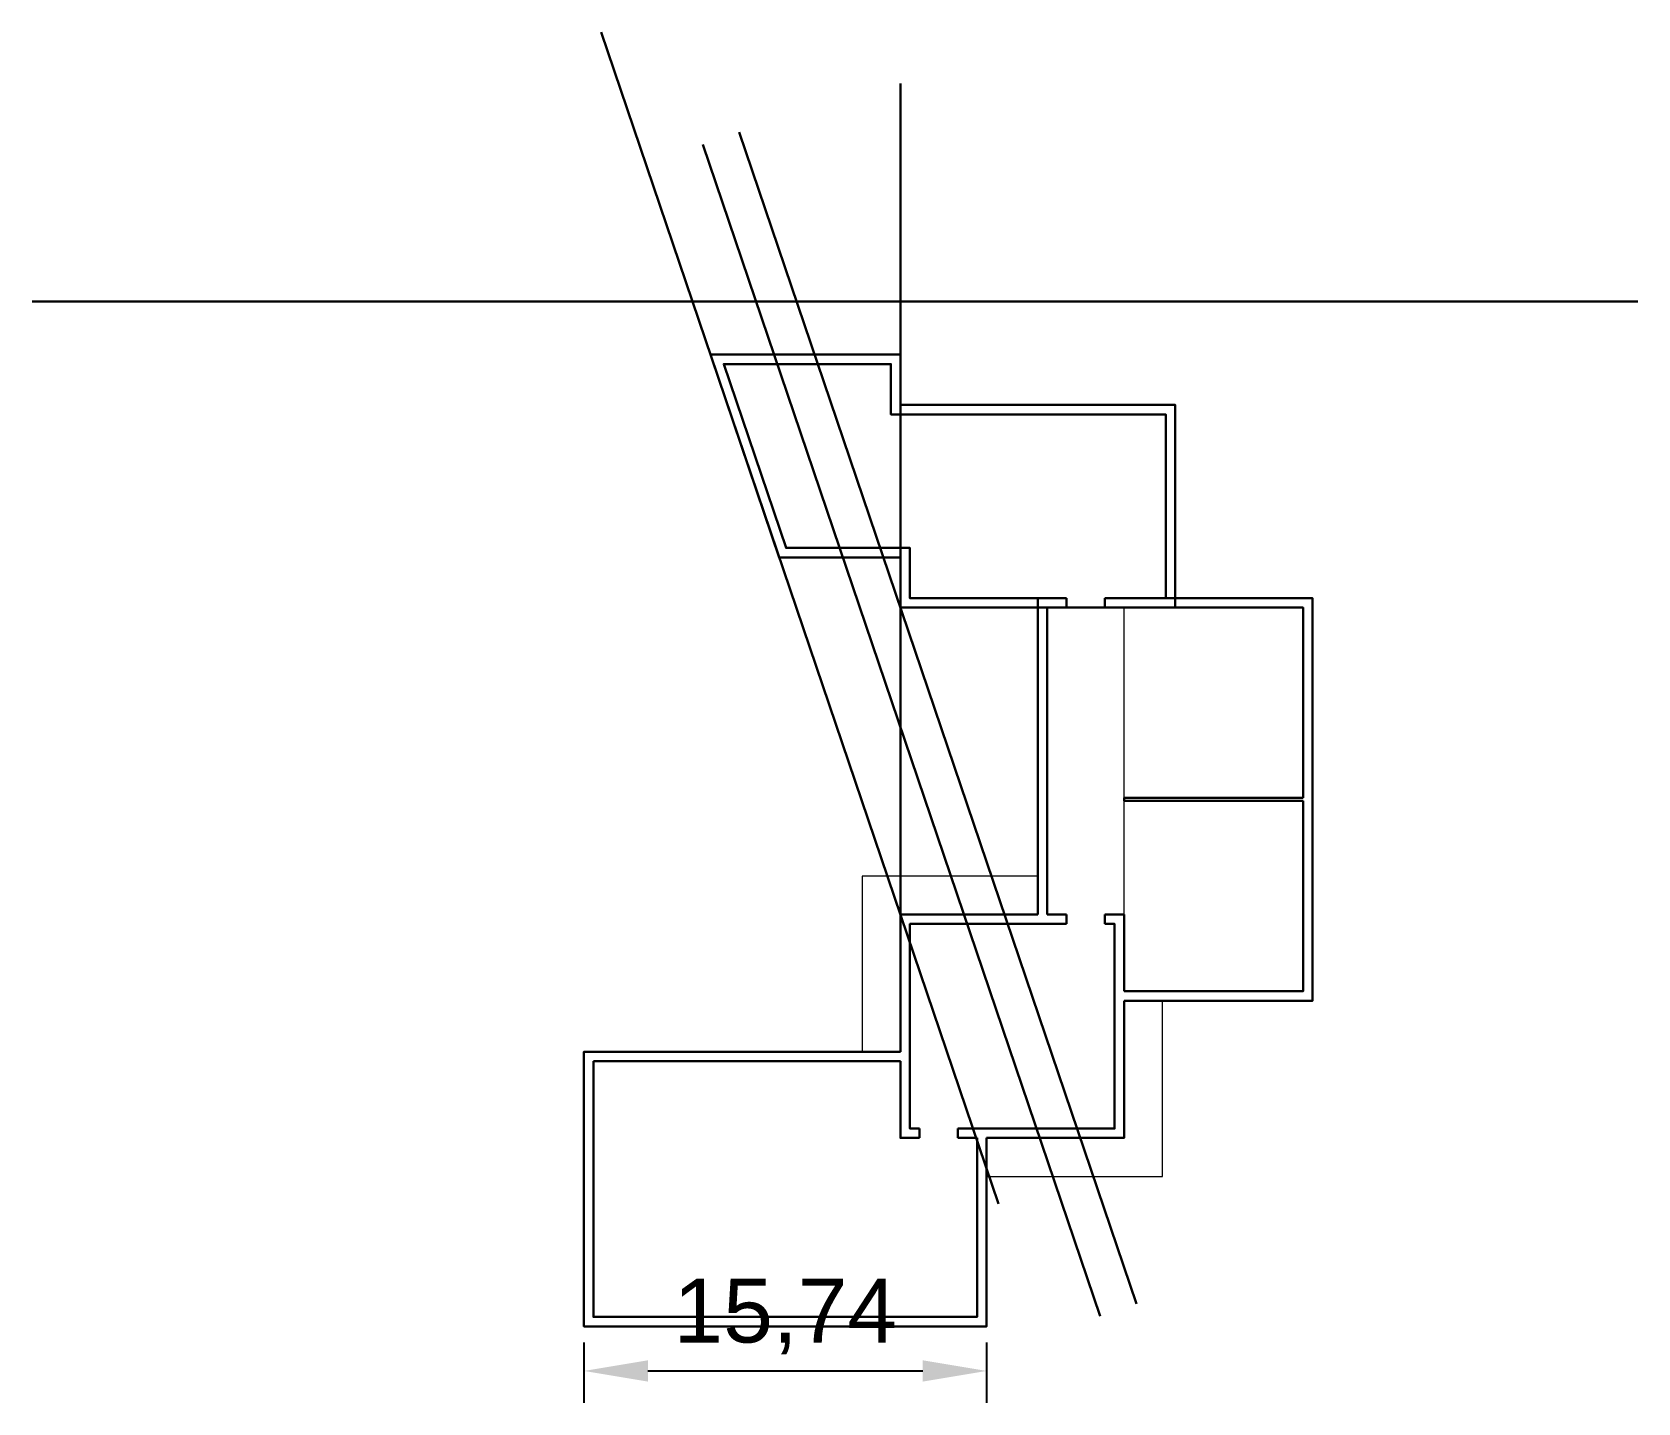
# Model space of a CAD drawing. Header units: millimetres. Extents: x 43.6 to 106.4, y 108.7 to 162.3.
import ezdxf

# ---------------------------------------------------------------- set-up
doc = ezdxf.new("R2010")
doc.units = ezdxf.units.MM
doc.layers.add('costruzione', color=2, linetype='Continuous', lineweight=30, plot=False)
for name, color, linetype, lineweight in [('proiezione', 5, 'Continuous', 18), ('proiezioni leggere', 250, 'Continuous', 0), ('sezione', 1, 'Continuous', 30)]:
    doc.layers.add(name, color=color, linetype=linetype, lineweight=lineweight)
doc.styles.get("Standard").update_dxf_attribs({"font": 'arial.ttf'})
doc.dimstyles.new('ISO-25', dxfattribs={"dimtxt": 2.5, "dimasz": 2.5, "dimexe": 1.25, "dimexo": 0.625, "dimtad": 1, "dimtxsty": 'Standard', "dimcen": 2.5, "dimadec": 0, "dimazin": 0, "dimtfac": 1, "dimtmove": 0, "dimatfit": 3, "dimfxl": 1, "dimarcsym": 0})

# ---------------------------------------------------------------- blocks, each defined once
blk = doc.blocks.new('*D1')
at = {"layer": 'Defpoints', "color": 0, "transparency": 16777216}
for p in [(65.195, 111.726), (80.935, 111.726), (80.935, 109.986)]:
    blk.add_point(p, dxfattribs=at)
at = {"layer": 'sezione', "color": 0, "lineweight": -2, "transparency": 16777216}
for p, q in [((65.195, 111.101), (65.195, 108.736)), ((80.935, 111.101), (80.935, 108.736)), ((67.695, 109.986), (78.435, 109.986))]:
    blk.add_line(p, q, dxfattribs=at)
at = {"layer": 'sezione', "color": 0, "transparency": 16777216}
for points in [[(67.695, 110.402), (67.695, 109.569), (65.195, 109.986)], [(78.435, 110.402), (78.435, 109.569), (80.935, 109.986)]]:
    blk.add_solid(points, dxfattribs=at)
at = {"layer": 'sezione', "color": 0, "transparency": 16777216, "insert": (73.065, 112.113), "char_height": 2.5, "attachment_point": 5}
blk.add_mtext('15,74', dxfattribs=at)

msp = doc.modelspace()

# ---------------------------------------------------------------- linework, layer by layer
at = {"layer": 'costruzione'}
for p, q in [((81.4, 116.527), (65.863, 162.345)), ((86.796, 112.614), (71.259, 158.433)), ((85.376, 112.133), (69.839, 157.951)), ((43.627, 151.807), (106.39, 151.807))]:
    msp.add_line(p, q, dxfattribs=at)
msp.add_lwpolyline([(77.565, 127.836), (77.565, 160.331)], dxfattribs=at)
for points in [[(77.565, 141.801), (72.83, 141.801), (70.141, 149.731), (77.565, 149.731)], [(88.305, 139.836), (77.565, 139.836), (77.565, 147.766), (88.305, 147.766)]]:
    msp.add_lwpolyline(points, close=True, dxfattribs=at)
at = {"layer": 'proiezione'}
msp.add_lwpolyline([(86.305, 127.836), (86.305, 139.836)], dxfattribs=at)
at = {"layer": 'proiezioni leggere'}
for points in [[(82.935, 129.336), (76.065, 129.336), (76.065, 122.466)], [(80.935, 117.596), (87.805, 117.596), (87.805, 124.466)]]:
    msp.add_lwpolyline(points, dxfattribs=at)
at = {"layer": 'sezione'}
for p, q in [((84.055, 140.206), (84.055, 139.836)), ((85.555, 140.206), (85.555, 139.836)), ((93.305, 132.396), (86.305, 132.396)), ((93.305, 132.276), (86.305, 132.276)), ((84.055, 127.836), (84.055, 127.466)), ((85.555, 127.836), (85.555, 127.466)), ((78.315, 119.096), (78.315, 119.466)), ((79.815, 119.096), (79.815, 119.466))]:
    msp.add_line(p, q, dxfattribs=at)
for points in [[(88.305, 140.206), (88.305, 147.766), (77.565, 147.766), (77.565, 149.731), (70.141, 149.731), (72.83, 141.801), (77.565, 141.801), (77.565, 139.836), (82.935, 139.836)], [(87.935, 140.206), (87.935, 147.396), (77.195, 147.396), (77.195, 149.361), (70.657, 149.361), (73.095, 142.171), (77.935, 142.171), (77.935, 140.206), (82.935, 140.206)], [(82.935, 127.836), (82.935, 140.206), (84.055, 140.206)], [(85.555, 140.206), (93.675, 140.206), (93.675, 124.466), (86.305, 124.466)], [(83.305, 139.836), (84.055, 139.836)], [(83.305, 127.836), (83.305, 139.836)], [(85.555, 139.836), (93.305, 139.836), (93.305, 132.396)], [(86.305, 132.276), (86.305, 132.396)], [(93.305, 132.276), (93.305, 124.836), (86.305, 124.836)], [(82.935, 127.836), (77.565, 127.836), (77.565, 122.466)], [(84.055, 127.466), (77.935, 127.466), (77.935, 119.466), (78.315, 119.466)], [(79.815, 119.466), (85.935, 119.466), (85.935, 127.466), (85.555, 127.466)], [(84.055, 127.836), (83.305, 127.836)], [(86.305, 124.836), (86.305, 127.836), (85.555, 127.836)], [(80.935, 119.096), (86.305, 119.096), (86.305, 124.466)], [(77.565, 122.466), (65.195, 122.466), (65.195, 111.726), (80.935, 111.726), (80.935, 119.096)], [(65.565, 122.096), (65.565, 112.096), (80.565, 112.096), (80.565, 119.096)], [(77.565, 122.096), (65.565, 122.096)], [(77.565, 122.096), (77.565, 119.096), (78.315, 119.096)], [(79.815, 119.096), (80.565, 119.096)]]:
    msp.add_lwpolyline(points, dxfattribs=at)

# ---------------------------------------------------------------- dimensions: what is measured, and where the dimension line sits
dim = msp.add_aligned_dim(p1=(65.195, 111.726), p2=(80.935, 111.726), distance=-1.74, dimstyle='ISO-25', dxfattribs=at)
dim.commit()
dim.dimension.update_dxf_attribs({"geometry": '*D1', "text_midpoint": (73.065, 112.113)})

doc.saveas('drawing.dxf')
